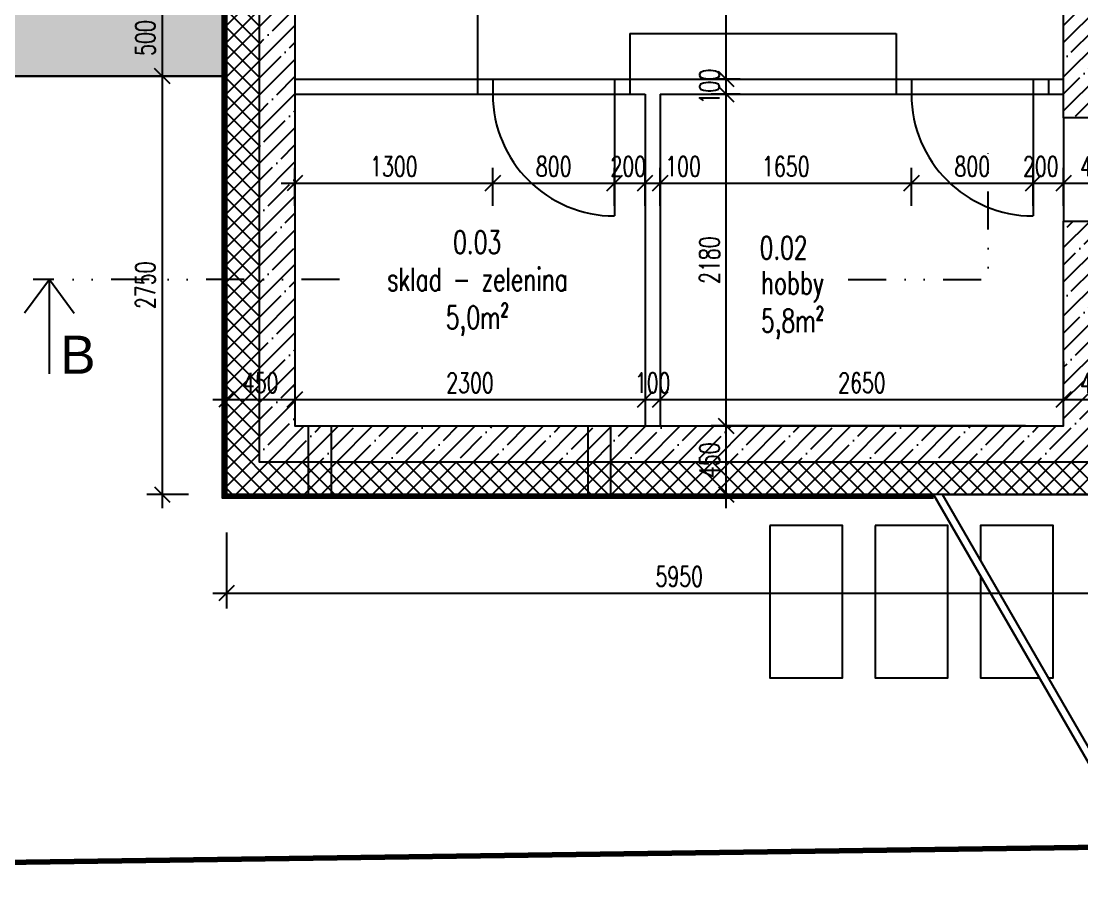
# Model space of a CAD drawing. Header units: millimetres. Extents: x 462666 to 1244237, y 2328025 to 3795663.
# Drawn here: x 1084427 to 1091394, y 2876093 to 2881855 of the extents above; entities that cross this region are included whole.
import ezdxf
from ezdxf.enums import TextEntityAlignment as Align
from ezdxf.lldxf.tags import DXFTag

# ---------------------------------------------------------------- set-up
doc = ezdxf.new("R2010")
doc.units = ezdxf.units.MM
doc.linetypes.add('DIVIDE2', pattern=[0.625, 0.25, -0.125, 0, -0.125, 0, -0.125])
for name, color, linetype in [('DIM_100', 64, 'Continuous'), ('KOTY', 96, 'Continuous'), ('MUR-POH', 64, 'Continuous'), ('MUR_POH', 64, 'Continuous'), ('MUR_REZ', 3, 'Continuous'), ('NAB_ZAR', 14, 'Continuous'), ('PLO_LIN', 6, 'Continuous'), ('POP_100', 8, 'Continuous'), ('TXT_50_MIESTN', 7, 'Continuous')]:
    doc.layers.add(name, color=color, linetype=linetype)
doc.layers.add('P', color=250, linetype='Continuous', lineweight=100)
doc.styles.add('ARIAL', font='arial.ttf', dxfattribs={"height": 250})
doc.styles.add('ROMANS', font='arial.ttf', dxfattribs={"width": 0.85})
doc.styles.add('SIMPLEX', font='SIMPLEX.SHX', dxfattribs={"width": 0.7})
tags = doc.linetypes.add('DASHDOT', pattern=[25.4, 12.7, -6.35, 0, -6.35]).pattern_tags.tags
tags[10:11] = [DXFTag(74, 4), DXFTag(75, 0), DXFTag(340, '0'), DXFTag(46, 1.0), DXFTag(50, 0.0), DXFTag(44, 0.0), DXFTag(45, 0.0)]
tags[8:9] = [DXFTag(74, 4), DXFTag(75, 0), DXFTag(340, '0'), DXFTag(46, 1.0), DXFTag(50, 0.0), DXFTag(44, 0.0), DXFTag(45, 0.0)]
tags[6:7] = [DXFTag(74, 4), DXFTag(75, 0), DXFTag(340, '0'), DXFTag(46, 1.0), DXFTag(50, 0.0), DXFTag(44, 0.0), DXFTag(45, 0.0)]
tags[4:5] = [DXFTag(74, 4), DXFTag(75, 0), DXFTag(340, '0'), DXFTag(46, 1.0), DXFTag(50, 0.0), DXFTag(44, 0.0), DXFTag(45, 0.0)]
tags = doc.linetypes.add('DASHED', pattern=[0.75, 0.5, -0.25]).pattern_tags.tags
tags[6:7] = [DXFTag(74, 4), DXFTag(75, 0), DXFTag(340, '0'), DXFTag(46, 1.0), DXFTag(50, 0.0), DXFTag(44, 0.0), DXFTag(45, 0.0)]
tags[4:5] = [DXFTag(74, 4), DXFTag(75, 0), DXFTag(340, '0'), DXFTag(46, 1.0), DXFTag(50, 0.0), DXFTag(44, 0.0), DXFTag(45, 0.0)]
doc.dimstyles.new('PAJO1-studia', dxfattribs={"dimtxt": 160, "dimasz": 100, "dimexe": 100, "dimexo": 250, "dimgap": 45, "dimtad": 1, "dimdec": 0, "dimrnd": 5, "dimtxsty": 'ROMANS', "dimblk": 'OBLIQUE', "dimcen": 200, "dimdle": 90, "dimadec": 0, "dimazin": 0, "dimtfac": 1, "dimtdec": 0, "dimtmove": 1, "dimatfit": 3, "dimfxl": 1, "dimarcsym": 0})

# ---------------------------------------------------------------- blocks, each defined once
blk = doc.blocks.new('_OBLIQUE')
at = {"color": 0, "linetype": 'ByBlock'}
blk.add_line((-0.5, -0.5), (0.5, 0.5), dxfattribs=at)
blk = doc.blocks.new('*D101')
at = {"layer": 'Defpoints', "color": 0}
for p in [(1089059, 2879194.3), (1091275.2, 2879194.3), (1091725.2, 2878744.3)]:
    blk.add_point(p, dxfattribs=at)
at = {"layer": 'KOTY', "color": 0, "lineweight": -2}
for p, q in [((1089059, 2878654.3), (1089059, 2879284.3)), ((1091025.2, 2879194.3), (1088959, 2879194.3)), ((1091475.2, 2878744.3), (1088959, 2878744.3))]:
    blk.add_line(p, q, dxfattribs=at)
at = {"layer": 'KOTY', "color": 0, "lineweight": -2, "xscale": 100, "yscale": 100, "zscale": 100}
for p, rotation in [((1089059, 2879194.3), 90), ((1089059, 2878744.3), 270)]:
    blk.add_blockref('_OBLIQUE', p, dxfattribs=dict(at, rotation=rotation))
at = {"layer": 'KOTY', "color": 0, "insert": (1088949, 2878969.3), "char_height": 130, "attachment_point": 5, "rotation": 90, "style": 'SIMPLEX'}
blk.add_mtext('450', dxfattribs=at)
blk = doc.blocks.new('*D100')
at = {"layer": 'Defpoints', "color": 0}
for p in [(1089059, 2881374.6), (1089400.2, 2881374.6), (1091275.2, 2879194.3)]:
    blk.add_point(p, dxfattribs=at)
at = {"layer": 'KOTY', "color": 0, "lineweight": -2}
for p, q in [((1089059, 2879104.3), (1089059, 2881464.6)), ((1089150.2, 2881374.6), (1088959, 2881374.6)), ((1091025.2, 2879194.3), (1088959, 2879194.3))]:
    blk.add_line(p, q, dxfattribs=at)
at = {"layer": 'KOTY', "color": 0, "lineweight": -2, "xscale": 100, "yscale": 100, "zscale": 100}
for p, rotation in [((1089059, 2881374.6), 90), ((1089059, 2879194.3), 270)]:
    blk.add_blockref('_OBLIQUE', p, dxfattribs=dict(at, rotation=rotation))
at = {"layer": 'KOTY', "color": 0, "insert": (1088949, 2880284.5), "char_height": 130, "attachment_point": 5, "rotation": 90, "style": 'SIMPLEX'}
blk.add_mtext('2180', dxfattribs=at)
blk = doc.blocks.new('*D99')
at = {"layer": 'Defpoints', "color": 0}
for p in [(1089059, 2881474.6), (1089400.2, 2881474.6), (1089400.2, 2881374.6)]:
    blk.add_point(p, dxfattribs=at)
at = {"layer": 'KOTY', "color": 0, "lineweight": -2}
for p, q in [((1089059, 2881284.6), (1089059, 2881564.6)), ((1089150.2, 2881474.6), (1088959, 2881474.6)), ((1089150.2, 2881374.6), (1088959, 2881374.6))]:
    blk.add_line(p, q, dxfattribs=at)
at = {"layer": 'KOTY', "color": 0, "lineweight": -2, "xscale": 100, "yscale": 100, "zscale": 100}
for p, rotation in [((1089059, 2881474.6), 90), ((1089059, 2881374.6), 270)]:
    blk.add_blockref('_OBLIQUE', p, dxfattribs=dict(at, rotation=rotation))
at = {"layer": 'KOTY', "color": 0, "insert": (1088949, 2881424.6), "char_height": 130, "attachment_point": 5, "rotation": 90, "style": 'SIMPLEX'}
blk.add_mtext('100', dxfattribs=at)
blk = doc.blocks.new('*D98')
at = {"layer": 'Defpoints', "color": 0}
for p in [(1089059, 2883694.2), (1089400.2, 2883694.2), (1089400.2, 2881474.6)]:
    blk.add_point(p, dxfattribs=at)
at = {"layer": 'KOTY', "color": 0, "lineweight": -2}
for p, q in [((1089059, 2881384.6), (1089059, 2883784.2)), ((1089150.2, 2883694.2), (1088959, 2883694.2)), ((1089150.2, 2881474.6), (1088959, 2881474.6))]:
    blk.add_line(p, q, dxfattribs=at)
at = {"layer": 'KOTY', "color": 0, "lineweight": -2, "xscale": 100, "yscale": 100, "zscale": 100}
for p, rotation in [((1089059, 2883694.2), 90), ((1089059, 2881474.6), 270)]:
    blk.add_blockref('_OBLIQUE', p, dxfattribs=dict(at, rotation=rotation))
at = {"layer": 'KOTY', "color": 0, "insert": (1088949, 2882864.4), "char_height": 130, "attachment_point": 5, "rotation": 90, "style": 'SIMPLEX'}
blk.add_mtext('2220', dxfattribs=at)
blk = doc.blocks.new('*D94')
at = {"layer": 'Defpoints', "color": 0}
for p in [(1086225.2, 2879368.2), (1086225.2, 2879194.3), (1085775.2, 2878744.3)]:
    blk.add_point(p, dxfattribs=at)
at = {"layer": 'KOTY', "color": 0, "lineweight": -2}
for p, q in [((1085775.2, 2878994.3), (1085775.2, 2879468.2)), ((1086225.2, 2879444.3), (1086225.2, 2879468.2)), ((1085685.2, 2879368.2), (1086315.2, 2879368.2))]:
    blk.add_line(p, q, dxfattribs=at)
at = {"layer": 'KOTY', "color": 0, "lineweight": -2, "xscale": 100, "yscale": 100, "zscale": 100, "rotation": 180}
blk.add_blockref('_OBLIQUE', (1085775.2, 2879368.2), dxfattribs=at)
at = {"layer": 'KOTY', "color": 0, "lineweight": -2, "xscale": 100, "yscale": 100, "zscale": 100}
blk.add_blockref('_OBLIQUE', (1086225.2, 2879368.2), dxfattribs=at)
at = {"layer": 'KOTY', "color": 0, "insert": (1086000.2, 2879478.2), "char_height": 130, "attachment_point": 5, "style": 'SIMPLEX'}
blk.add_mtext('450', dxfattribs=at)
blk = doc.blocks.new('*D93')
at = {"layer": 'Defpoints', "color": 0}
for p in [(1088525.2, 2879368.2), (1088525.2, 2879368.2), (1086225.2, 2879194.3)]:
    blk.add_point(p, dxfattribs=at)
at = {"layer": 'KOTY', "color": 0, "lineweight": -2}
for p, q in [((1088525.2, 2879618.2), (1088525.2, 2879468.2)), ((1086225.2, 2879444.3), (1086225.2, 2879468.2)), ((1086135.2, 2879368.2), (1088615.2, 2879368.2))]:
    blk.add_line(p, q, dxfattribs=at)
at = {"layer": 'KOTY', "color": 0, "lineweight": -2, "xscale": 100, "yscale": 100, "zscale": 100, "rotation": 180}
blk.add_blockref('_OBLIQUE', (1086225.2, 2879368.2), dxfattribs=at)
at = {"layer": 'KOTY', "color": 0, "lineweight": -2, "xscale": 100, "yscale": 100, "zscale": 100}
blk.add_blockref('_OBLIQUE', (1088525.2, 2879368.2), dxfattribs=at)
at = {"layer": 'KOTY', "color": 0, "insert": (1087375.2, 2879478.2), "char_height": 130, "attachment_point": 5, "style": 'SIMPLEX'}
blk.add_mtext('2300', dxfattribs=at)
blk = doc.blocks.new('*D92')
at = {"layer": 'Defpoints', "color": 0}
for p in [(1088525.2, 2879368.2), (1088625.2, 2879368.2), (1088625.2, 2879368.2)]:
    blk.add_point(p, dxfattribs=at)
at = {"layer": 'KOTY', "color": 0, "lineweight": -2}
for p, q in [((1088525.2, 2879618.2), (1088525.2, 2879468.2)), ((1088625.2, 2879618.2), (1088625.2, 2879468.2)), ((1088435.2, 2879368.2), (1088715.2, 2879368.2))]:
    blk.add_line(p, q, dxfattribs=at)
at = {"layer": 'KOTY', "color": 0, "lineweight": -2, "xscale": 100, "yscale": 100, "zscale": 100, "rotation": 180}
blk.add_blockref('_OBLIQUE', (1088525.2, 2879368.2), dxfattribs=at)
at = {"layer": 'KOTY', "color": 0, "lineweight": -2, "xscale": 100, "yscale": 100, "zscale": 100}
blk.add_blockref('_OBLIQUE', (1088625.2, 2879368.2), dxfattribs=at)
at = {"layer": 'KOTY', "color": 0, "insert": (1088575.2, 2879478.2), "char_height": 130, "attachment_point": 5, "style": 'SIMPLEX'}
blk.add_mtext('100', dxfattribs=at)
blk = doc.blocks.new('*D91')
at = {"layer": 'Defpoints', "color": 0}
for p in [(1088625.2, 2879368.2), (1091275.2, 2879368.2), (1091275.2, 2879368.2)]:
    blk.add_point(p, dxfattribs=at)
at = {"layer": 'KOTY', "color": 0, "lineweight": -2}
for p, q in [((1088625.2, 2879618.2), (1088625.2, 2879468.2)), ((1091275.2, 2879618.2), (1091275.2, 2879468.2)), ((1088535.2, 2879368.2), (1091365.2, 2879368.2))]:
    blk.add_line(p, q, dxfattribs=at)
at = {"layer": 'KOTY', "color": 0, "lineweight": -2, "xscale": 100, "yscale": 100, "zscale": 100, "rotation": 180}
blk.add_blockref('_OBLIQUE', (1088625.2, 2879368.2), dxfattribs=at)
at = {"layer": 'KOTY', "color": 0, "lineweight": -2, "xscale": 100, "yscale": 100, "zscale": 100}
blk.add_blockref('_OBLIQUE', (1091275.2, 2879368.2), dxfattribs=at)
at = {"layer": 'KOTY', "color": 0, "insert": (1089950.2, 2879478.2), "char_height": 130, "attachment_point": 5, "style": 'SIMPLEX'}
blk.add_mtext('2650', dxfattribs=at)
blk = doc.blocks.new('*D90')
at = {"layer": 'Defpoints', "color": 0}
for p in [(1091275.2, 2879368.2), (1091725.2, 2879368.2), (1091725.2, 2879368.2)]:
    blk.add_point(p, dxfattribs=at)
at = {"layer": 'KOTY', "color": 0, "lineweight": -2}
for p, q in [((1091275.2, 2879618.2), (1091275.2, 2879468.2)), ((1091725.2, 2879618.2), (1091725.2, 2879468.2)), ((1091185.2, 2879368.2), (1091815.2, 2879368.2))]:
    blk.add_line(p, q, dxfattribs=at)
at = {"layer": 'KOTY', "color": 0, "lineweight": -2, "xscale": 100, "yscale": 100, "zscale": 100, "rotation": 180}
blk.add_blockref('_OBLIQUE', (1091275.2, 2879368.2), dxfattribs=at)
at = {"layer": 'KOTY', "color": 0, "lineweight": -2, "xscale": 100, "yscale": 100, "zscale": 100}
blk.add_blockref('_OBLIQUE', (1091725.2, 2879368.2), dxfattribs=at)
at = {"layer": 'KOTY', "color": 0, "insert": (1091500.2, 2879478.2), "char_height": 130, "attachment_point": 5, "style": 'SIMPLEX'}
blk.add_mtext('450', dxfattribs=at)
blk = doc.blocks.new('*D75')
at = {"layer": 'Defpoints', "color": 0}
for p in [(1085775.2, 2878744.3), (1091725.2, 2878744.3), (1091725.2, 2878095.1)]:
    blk.add_point(p, dxfattribs=at)
at = {"layer": 'KOTY', "color": 0, "lineweight": -2}
for p, q in [((1085775.2, 2878494.3), (1085775.2, 2877995.1)), ((1091725.2, 2878494.3), (1091725.2, 2877995.1)), ((1085685.2, 2878095.1), (1091815.2, 2878095.1))]:
    blk.add_line(p, q, dxfattribs=at)
at = {"layer": 'KOTY', "color": 0, "lineweight": -2, "xscale": 100, "yscale": 100, "zscale": 100, "rotation": 180}
blk.add_blockref('_OBLIQUE', (1085775.2, 2878095.1), dxfattribs=at)
at = {"layer": 'KOTY', "color": 0, "lineweight": -2, "xscale": 100, "yscale": 100, "zscale": 100}
blk.add_blockref('_OBLIQUE', (1091725.2, 2878095.1), dxfattribs=at)
at = {"layer": 'KOTY', "color": 0, "insert": (1088750.2, 2878205.1), "char_height": 130, "attachment_point": 5, "style": 'SIMPLEX'}
blk.add_mtext('5950', dxfattribs=at)
blk = doc.blocks.new('*D55')
at = {"layer": 'Defpoints', "color": 0}
for p in [(1085775.2, 2881994.3), (1085352.5, 2881494.3), (1085775.2, 2881494.3)]:
    blk.add_point(p, dxfattribs=at)
at = {"layer": 'KOTY', "color": 0, "lineweight": -2}
for p, q in [((1085352.5, 2882084.3), (1085352.5, 2881404.3)), ((1085525.2, 2881994.3), (1085252.5, 2881994.3)), ((1085525.2, 2881494.3), (1085252.5, 2881494.3))]:
    blk.add_line(p, q, dxfattribs=at)
at = {"layer": 'KOTY', "color": 0, "lineweight": -2, "xscale": 100, "yscale": 100, "zscale": 100}
for p, rotation in [((1085352.5, 2881994.3), 90), ((1085352.5, 2881494.3), 270)]:
    blk.add_blockref('_OBLIQUE', p, dxfattribs=dict(at, rotation=rotation))
at = {"layer": 'KOTY', "color": 0, "insert": (1085242.5, 2881744.3), "char_height": 130, "attachment_point": 5, "rotation": 90, "style": 'SIMPLEX'}
blk.add_mtext('500', dxfattribs=at)
blk = doc.blocks.new('*D54')
at = {"layer": 'Defpoints', "color": 0}
for p in [(1085775.2, 2881494.3), (1085352.5, 2878744.3), (1085775.2, 2878744.3)]:
    blk.add_point(p, dxfattribs=at)
at = {"layer": 'KOTY', "color": 0, "lineweight": -2}
for p, q in [((1085352.5, 2881584.3), (1085352.5, 2878654.3)), ((1085525.2, 2881494.3), (1085252.5, 2881494.3)), ((1085525.2, 2878744.3), (1085252.5, 2878744.3))]:
    blk.add_line(p, q, dxfattribs=at)
at = {"layer": 'KOTY', "color": 0, "lineweight": -2, "xscale": 100, "yscale": 100, "zscale": 100}
for p, rotation in [((1085352.5, 2881494.3), 90), ((1085352.5, 2878744.3), 270)]:
    blk.add_blockref('_OBLIQUE', p, dxfattribs=dict(at, rotation=rotation))
at = {"layer": 'KOTY', "color": 0, "insert": (1085242.5, 2880119.3), "char_height": 130, "attachment_point": 5, "rotation": 90, "style": 'SIMPLEX'}
blk.add_mtext('2750', dxfattribs=at)
blk = doc.blocks.new('*D301')
at = {"layer": 'Defpoints', "color": 0}
for p in [(1087525.2, 2880790.5), (1086225.2, 2880390.9), (1087525.2, 2880390.9)]:
    blk.add_point(p, dxfattribs=at)
at = {"layer": 'KOTY', "color": 0, "lineweight": -2}
for p, q in [((1086225.2, 2880640.9), (1086225.2, 2880890.5)), ((1087525.2, 2880640.9), (1087525.2, 2880890.5)), ((1086135.2, 2880790.5), (1087615.2, 2880790.5))]:
    blk.add_line(p, q, dxfattribs=at)
at = {"layer": 'KOTY', "color": 0, "lineweight": -2, "xscale": 100, "yscale": 100, "zscale": 100, "rotation": 180}
blk.add_blockref('_OBLIQUE', (1086225.2, 2880790.5), dxfattribs=at)
at = {"layer": 'KOTY', "color": 0, "lineweight": -2, "xscale": 100, "yscale": 100, "zscale": 100}
blk.add_blockref('_OBLIQUE', (1087525.2, 2880790.5), dxfattribs=at)
at = {"layer": 'KOTY', "color": 0, "insert": (1086875.2, 2880900.5), "char_height": 130, "attachment_point": 5, "style": 'SIMPLEX'}
blk.add_mtext('1300', dxfattribs=at)
blk = doc.blocks.new('*D300')
at = {"layer": 'Defpoints', "color": 0}
for p in [(1088325.2, 2880790.5), (1087525.2, 2880390.9), (1088325.2, 2880390.9)]:
    blk.add_point(p, dxfattribs=at)
at = {"layer": 'KOTY', "color": 0, "lineweight": -2}
for p, q in [((1087525.2, 2880640.9), (1087525.2, 2880890.5)), ((1088325.2, 2880640.9), (1088325.2, 2880890.5)), ((1087435.2, 2880790.5), (1088415.2, 2880790.5))]:
    blk.add_line(p, q, dxfattribs=at)
at = {"layer": 'KOTY', "color": 0, "lineweight": -2, "xscale": 100, "yscale": 100, "zscale": 100, "rotation": 180}
blk.add_blockref('_OBLIQUE', (1087525.2, 2880790.5), dxfattribs=at)
at = {"layer": 'KOTY', "color": 0, "lineweight": -2, "xscale": 100, "yscale": 100, "zscale": 100}
blk.add_blockref('_OBLIQUE', (1088325.2, 2880790.5), dxfattribs=at)
at = {"layer": 'KOTY', "color": 0, "insert": (1087925.2, 2880900.5), "char_height": 130, "attachment_point": 5, "style": 'SIMPLEX'}
blk.add_mtext('800', dxfattribs=at)
blk = doc.blocks.new('*D299')
at = {"layer": 'Defpoints', "color": 0}
for p in [(1088525.2, 2880790.5), (1088325.2, 2880390.9), (1088525.2, 2880390.9)]:
    blk.add_point(p, dxfattribs=at)
at = {"layer": 'KOTY', "color": 0, "lineweight": -2}
for p, q in [((1088325.2, 2880640.9), (1088325.2, 2880890.5)), ((1088525.2, 2880640.9), (1088525.2, 2880890.5)), ((1088235.2, 2880790.5), (1088615.2, 2880790.5))]:
    blk.add_line(p, q, dxfattribs=at)
at = {"layer": 'KOTY', "color": 0, "lineweight": -2, "xscale": 100, "yscale": 100, "zscale": 100, "rotation": 180}
blk.add_blockref('_OBLIQUE', (1088325.2, 2880790.5), dxfattribs=at)
at = {"layer": 'KOTY', "color": 0, "lineweight": -2, "xscale": 100, "yscale": 100, "zscale": 100}
blk.add_blockref('_OBLIQUE', (1088525.2, 2880790.5), dxfattribs=at)
at = {"layer": 'KOTY', "color": 0, "insert": (1088415.2, 2880900.5), "char_height": 130, "attachment_point": 5, "style": 'SIMPLEX'}
blk.add_mtext('200', dxfattribs=at)
blk = doc.blocks.new('*D298')
at = {"layer": 'Defpoints', "color": 0}
for p in [(1090275.2, 2880790.5), (1088625.2, 2880390.9), (1090275.2, 2880390.9)]:
    blk.add_point(p, dxfattribs=at)
at = {"layer": 'KOTY', "color": 0, "lineweight": -2}
for p, q in [((1088625.2, 2880640.9), (1088625.2, 2880890.5)), ((1090275.2, 2880640.9), (1090275.2, 2880890.5)), ((1088535.2, 2880790.5), (1090365.2, 2880790.5))]:
    blk.add_line(p, q, dxfattribs=at)
at = {"layer": 'KOTY', "color": 0, "lineweight": -2, "xscale": 100, "yscale": 100, "zscale": 100, "rotation": 180}
blk.add_blockref('_OBLIQUE', (1088625.2, 2880790.5), dxfattribs=at)
at = {"layer": 'KOTY', "color": 0, "lineweight": -2, "xscale": 100, "yscale": 100, "zscale": 100}
blk.add_blockref('_OBLIQUE', (1090275.2, 2880790.5), dxfattribs=at)
at = {"layer": 'KOTY', "color": 0, "insert": (1089450.2, 2880900.5), "char_height": 130, "attachment_point": 5, "style": 'SIMPLEX'}
blk.add_mtext('1650', dxfattribs=at)
blk = doc.blocks.new('*D297')
at = {"layer": 'Defpoints', "color": 0}
for p in [(1091075.2, 2880790.5), (1090275.2, 2880390.9), (1091075.2, 2880390.9)]:
    blk.add_point(p, dxfattribs=at)
at = {"layer": 'KOTY', "color": 0, "lineweight": -2}
for p, q in [((1090275.2, 2880640.9), (1090275.2, 2880890.5)), ((1091075.2, 2880640.9), (1091075.2, 2880890.5)), ((1090185.2, 2880790.5), (1091165.2, 2880790.5))]:
    blk.add_line(p, q, dxfattribs=at)
at = {"layer": 'KOTY', "color": 0, "lineweight": -2, "xscale": 100, "yscale": 100, "zscale": 100, "rotation": 180}
blk.add_blockref('_OBLIQUE', (1090275.2, 2880790.5), dxfattribs=at)
at = {"layer": 'KOTY', "color": 0, "lineweight": -2, "xscale": 100, "yscale": 100, "zscale": 100}
blk.add_blockref('_OBLIQUE', (1091075.2, 2880790.5), dxfattribs=at)
at = {"layer": 'KOTY', "color": 0, "insert": (1090675.2, 2880900.5), "char_height": 130, "attachment_point": 5, "style": 'SIMPLEX'}
blk.add_mtext('800', dxfattribs=at)
blk = doc.blocks.new('*D296')
at = {"layer": 'Defpoints', "color": 0}
for p in [(1091275.2, 2880790.5), (1091075.2, 2880390.9), (1091275.2, 2880390.9)]:
    blk.add_point(p, dxfattribs=at)
at = {"layer": 'KOTY', "color": 0, "lineweight": -2}
for p, q in [((1091075.2, 2880640.9), (1091075.2, 2880890.5)), ((1091275.2, 2880640.9), (1091275.2, 2880890.5)), ((1090985.2, 2880790.5), (1091365.2, 2880790.5))]:
    blk.add_line(p, q, dxfattribs=at)
at = {"layer": 'KOTY', "color": 0, "lineweight": -2, "xscale": 100, "yscale": 100, "zscale": 100, "rotation": 180}
blk.add_blockref('_OBLIQUE', (1091075.2, 2880790.5), dxfattribs=at)
at = {"layer": 'KOTY', "color": 0, "lineweight": -2, "xscale": 100, "yscale": 100, "zscale": 100}
blk.add_blockref('_OBLIQUE', (1091275.2, 2880790.5), dxfattribs=at)
at = {"layer": 'KOTY', "color": 0, "insert": (1091125.2, 2880900.5), "char_height": 130, "attachment_point": 5, "style": 'SIMPLEX'}
blk.add_mtext('200', dxfattribs=at)
blk = doc.blocks.new('*D295')
at = {"layer": 'Defpoints', "color": 0}
for p in [(1091725.2, 2880920.6), (1091725.2, 2880790.5), (1091275.2, 2880390.9)]:
    blk.add_point(p, dxfattribs=at)
at = {"layer": 'KOTY', "color": 0, "lineweight": -2}
for p, q in [((1091275.2, 2880640.9), (1091275.2, 2880890.5)), ((1091185.2, 2880790.5), (1091815.2, 2880790.5)), ((1091725.2, 2880670.6), (1091725.2, 2880690.5))]:
    blk.add_line(p, q, dxfattribs=at)
at = {"layer": 'KOTY', "color": 0, "lineweight": -2, "xscale": 100, "yscale": 100, "zscale": 100, "rotation": 180}
blk.add_blockref('_OBLIQUE', (1091275.2, 2880790.5), dxfattribs=at)
at = {"layer": 'KOTY', "color": 0, "lineweight": -2, "xscale": 100, "yscale": 100, "zscale": 100}
blk.add_blockref('_OBLIQUE', (1091725.2, 2880790.5), dxfattribs=at)
at = {"layer": 'KOTY', "color": 0, "insert": (1091500.2, 2880900.5), "char_height": 130, "attachment_point": 5, "style": 'SIMPLEX'}
blk.add_mtext('450', dxfattribs=at)
blk = doc.blocks.new('*D294')
at = {"layer": 'Defpoints', "color": 0}
for p in [(1088625.2, 2880790.5), (1088525.2, 2880390.9), (1088625.2, 2880390.9)]:
    blk.add_point(p, dxfattribs=at)
at = {"layer": 'KOTY', "color": 0, "lineweight": -2}
for p, q in [((1088525.2, 2880640.9), (1088525.2, 2880890.5)), ((1088625.2, 2880640.9), (1088625.2, 2880890.5)), ((1088435.2, 2880790.5), (1088715.2, 2880790.5))]:
    blk.add_line(p, q, dxfattribs=at)
at = {"layer": 'KOTY', "color": 0, "lineweight": -2, "xscale": 100, "yscale": 100, "zscale": 100, "rotation": 180}
blk.add_blockref('_OBLIQUE', (1088525.2, 2880790.5), dxfattribs=at)
at = {"layer": 'KOTY', "color": 0, "lineweight": -2, "xscale": 100, "yscale": 100, "zscale": 100}
blk.add_blockref('_OBLIQUE', (1088625.2, 2880790.5), dxfattribs=at)
at = {"layer": 'KOTY', "color": 0, "insert": (1088775.3, 2880900.5), "char_height": 130, "attachment_point": 5, "style": 'SIMPLEX'}
blk.add_mtext('100', dxfattribs=at)

msp = doc.modelspace()

# ---------------------------------------------------------------- hatches: boundary and pattern name
at = {"layer": 'PLO_LIN'}
h = msp.add_hatch(dxfattribs=at)
h.set_pattern_fill('NET', color=252, scale=25, angle=45, style=0)
h.paths.add_polyline_path([(1087725.2, 2886359.6), (1087725.2, 2886574.6), (1085775.2, 2886574.6), (1085775.2, 2880156.9), (1085990.2, 2880156.9), (1085990.2, 2886359.6)])
h.paths.add_polyline_path([(1089720.6, 2886359.6), (1089720.6, 2886574.6), (1089122.9, 2886574.6), (1089122.9, 2886359.6)])
h.paths.add_polyline_path([(1089122.9, 2886359.6), (1089122.9, 2886574.6), (1088972.9, 2886574.6), (1088972.9, 2886359.6)])
h.paths.add_polyline_path([(1088972.9, 2886359.6), (1088972.9, 2886574.6), (1088525.2, 2886574.6), (1088525.2, 2886359.6)])
h.paths.add_polyline_path([(1089046.5, 2886200.1), (1088851.5, 2886200.1), (1088851.5, 2886499.1), (1089046.5, 2886499.1)], flags=9)
h.paths.add_polyline_path([(1091725.2, 2886474.6), (1091725.2, 2886574.6), (1091325.2, 2886574.6), (1091075.2, 2886574.6), (1091075.2, 2886359.6), (1091510.2, 2886359.6), (1091510.2, 2883174.6), (1091625.2, 2883174.6), (1091725.2, 2883174.6), (1091725.2, 2883673.4), (1091725.2, 2885458.2), (1091725.2, 2885473.1)])
h.paths.add_polyline_path([(1091725.2, 2881651.6), (1091725.2, 2881801.6), (1091725.2, 2882074.6), (1091625.2, 2882074.6), (1091510.2, 2882074.6), (1091510.2, 2881218.6), (1091725.2, 2881218.6)])
h.paths.add_polyline_path([(1091725.2, 2879659.5), (1091725.2, 2880541.1), (1091510.2, 2880541.1), (1091510.2, 2878959.3), (1088298.5, 2878959.3), (1088298.5, 2878744.3), (1091725.2, 2878744.3), (1091725.2, 2879454.3)])
h.paths.add_polyline_path([(1088298.5, 2878744.3), (1088298.5, 2878959.3), (1088148.5, 2878959.3), (1088148.5, 2878744.3)])
h.paths.add_polyline_path([(1088148.5, 2878744.3), (1088148.5, 2878959.3), (1086462.3, 2878959.3), (1086462.3, 2878744.3)])
h.paths.add_polyline_path([(1086462.3, 2878744.3), (1086462.3, 2878959.3), (1086312.3, 2878959.3), (1086312.3, 2878744.3)])
h.paths.add_polyline_path([(1086312.3, 2878744.3), (1086312.3, 2878959.3), (1085990.2, 2878959.3), (1085990.2, 2880156.9), (1085775.2, 2880156.9), (1085775.2, 2878744.3), (1086175.2, 2878744.3)])
h.paths.add_polyline_path([(1085850.7, 2885693.4), (1085850.7, 2885888.4), (1086149.7, 2885888.4), (1086149.7, 2885693.4)], flags=24)
h.paths.add_polyline_path([(1085850.7, 2882327.9), (1085850.7, 2882522.9), (1086149.7, 2882522.9), (1086149.7, 2882327.9)], flags=24)
h.paths.add_polyline_path([(1089046.5, 2886200.1), (1088851.5, 2886200.1), (1088851.5, 2886499.1), (1089046.5, 2886499.1)], flags=24)
h.paths.add_polyline_path([(1091350.7, 2885693.4), (1091350.7, 2885888.4), (1091649.7, 2885888.4), (1091649.7, 2885693.4)], flags=24)
h.paths.add_polyline_path([(1091350.7, 2884206.3), (1091350.7, 2884401.3), (1091649.7, 2884401.3), (1091649.7, 2884206.3)], flags=24)
h.paths.add_polyline_path([(1091350.7, 2879380.7), (1091350.7, 2879575.7), (1091649.7, 2879575.7), (1091649.7, 2879380.7)], flags=24)
h.paths.add_polyline_path([(1089046.5, 2878819.8), (1088851.5, 2878819.8), (1088851.5, 2879118.8), (1089046.5, 2879118.8)], flags=24)
h.paths.add_polyline_path([(1085850.7, 2879380.7), (1085850.7, 2879575.7), (1086149.7, 2879575.7), (1086149.7, 2879380.7)], flags=24)
at = {"layer": 'POP_100'}
h = msp.add_hatch(dxfattribs=at)
h.set_pattern_fill('ANSI35', color=8, scale=25, style=0)
h.paths.add_polyline_path([(1087725.2, 2886124.6), (1087725.2, 2886359.6), (1085990.2, 2886359.6), (1085990.2, 2880156.9), (1086225.2, 2880156.9), (1086225.2, 2886124.6)])
h.paths.add_polyline_path([(1085850.7, 2885693.4), (1085850.7, 2885888.4), (1086149.7, 2885888.4), (1086149.7, 2885693.4)], flags=9)
h.paths.add_polyline_path([(1085850.7, 2882327.9), (1085850.7, 2882522.9), (1086149.7, 2882522.9), (1086149.7, 2882327.9)], flags=9)
h.paths.add_polyline_path([(1089720.6, 2886124.6), (1089720.6, 2886359.6), (1088525.2, 2886359.6), (1088525.2, 2886124.6), (1088625.2, 2886124.6)])
h.paths.add_polyline_path([(1089046.5, 2886200.1), (1088851.5, 2886200.1), (1088851.5, 2886499.1), (1089046.5, 2886499.1)], flags=9)
h.paths.add_polyline_path([(1091510.2, 2883174.6), (1091510.2, 2886359.6), (1091075.2, 2886359.6), (1091075.2, 2886124.6), (1091275.2, 2886124.6), (1091275.2, 2883174.6), (1091400.2, 2883174.6)])
h.paths.add_polyline_path([(1091350.7, 2885693.4), (1091350.7, 2885888.4), (1091649.7, 2885888.4), (1091649.7, 2885693.4)], flags=9)
h.paths.add_polyline_path([(1091350.7, 2884206.3), (1091350.7, 2884401.3), (1091649.7, 2884401.3), (1091649.7, 2884206.3)], flags=9)
h.paths.add_polyline_path([(1091510.2, 2881218.6), (1091510.2, 2882074.6), (1091400.2, 2882074.6), (1091275.2, 2882074.6), (1091275.2, 2881218.6)])
h.paths.add_polyline_path([(1091510.2, 2878959.3), (1091510.2, 2880541.1), (1091275.2, 2880541.1), (1091275.2, 2879194.3), (1088298.5, 2879194.3), (1088298.5, 2878959.3)])
h.paths.add_polyline_path([(1091350.7, 2879380.7), (1091350.7, 2879575.7), (1091649.7, 2879575.7), (1091649.7, 2879380.7)], flags=9)
h.paths.add_polyline_path([(1089046.5, 2878819.8), (1088851.5, 2878819.8), (1088851.5, 2879118.8), (1089046.5, 2879118.8)], flags=9)
h.paths.add_polyline_path([(1088298.5, 2878959.3), (1088298.5, 2879194.3), (1088148.5, 2879194.3), (1088148.5, 2878959.3)])
h.paths.add_polyline_path([(1088148.5, 2878959.3), (1088148.5, 2879194.3), (1086462.3, 2879194.3), (1086462.3, 2878959.3)])
h.paths.add_polyline_path([(1086462.3, 2878959.3), (1086462.3, 2879194.3), (1086312.3, 2879194.3), (1086312.3, 2878959.3)])
h.paths.add_polyline_path([(1086312.3, 2878959.3), (1086312.3, 2879194.3), (1086225.2, 2879194.3), (1086225.2, 2880156.9), (1085990.2, 2880156.9), (1085990.2, 2878959.3)])
h.paths.add_polyline_path([(1085850.7, 2879380.7), (1085850.7, 2879575.7), (1086149.7, 2879575.7), (1086149.7, 2879380.7)], flags=9)
h = msp.add_hatch(dxfattribs=at)
h.set_pattern_fill('ANSI35', color=8, scale=25, style=0)
h.paths.add_polyline_path([(1085775.2, 2881494.3), (1085775.2, 2881994.3), (1074082.1, 2881994.3), (1073682.1, 2881994.3), (1067952.7, 2881994.3), (1067952.7, 2885924.6), (1073682.1, 2885924.6), (1074082.1, 2885924.6), (1085775.2, 2885924.6), (1085775.2, 2886424.6), (1067452.7, 2886424.6), (1067452.7, 2881494.3)])
h.paths.add_polyline_path([(1085340, 2881594.8), (1085145, 2881594.8), (1085145, 2881893.8), (1085340, 2881893.8)], flags=24)
h.paths.add_polyline_path([(1085340, 2886025.1), (1085145, 2886025.1), (1085145, 2886324.1), (1085340, 2886324.1)], flags=24)
h.paths.add_polyline_path([(1067553.2, 2885693.4), (1067553.2, 2885888.4), (1067852.2, 2885888.4), (1067852.2, 2885693.4)], flags=24)
h.paths.add_polyline_path([(1073732.6, 2885693.4), (1073732.6, 2885888.4), (1074031.6, 2885888.4), (1074031.6, 2885693.4)], flags=8)
h.paths.add_polyline_path([(1074082.1, 2881994.3), (1074082.1, 2885924.6), (1073682.1, 2885924.6), (1073682.1, 2881994.3)], flags=16)

# ---------------------------------------------------------------- linework, layer by layer
at = {"layer": 'KOTY', "flags": 128}
for points in [[(1087425.2, 2882074.6), (1087425.2, 2881474.6)], [(1088425.2, 2881774.6), (1090175.2, 2881774.6)], [(1088425.2, 2881774.6), (1088425.2, 2881474.6)], [(1090175.2, 2881774.6), (1090175.2, 2881474.6)], [(1091275.2, 2881218.6), (1091275.2, 2880541.1)]]:
    msp.add_lwpolyline(points, dxfattribs=at)
at = {"layer": 'MUR-POH', "color": 252, "flags": 128}
msp.add_lwpolyline([(1091174.4, 2877539.1), (1091206.1, 2877539.1), (1091206.1, 2878539.5), (1090728.1, 2878539.5), (1090728.1, 2878312.2)], dxfattribs=at)
at = {"layer": 'MUR_POH'}
msp.add_lwpolyline([(1087725.2, 2886359.6), (1085990.2, 2886359.6), (1085990.2, 2878959.3), (1091510.2, 2878959.3), (1091510.2, 2880541.1)], dxfattribs=at)
at = {"layer": 'MUR_POH', "color": 8, "linetype": 'DASHED', "ltscale": 250, "flags": 128}
for points in [[(1086312.3, 2879194.3), (1086312.3, 2878744.3)], [(1086462.3, 2879194.3), (1086462.3, 2878744.3)], [(1088148.5, 2879194.3), (1088148.5, 2878744.3)], [(1088298.5, 2879194.3), (1088298.5, 2878744.3)]]:
    msp.add_lwpolyline(points, dxfattribs=at)
at = {"layer": 'MUR_POH', "flags": 128}
msp.add_lwpolyline([(1085775.2, 2878744.3), (1086175.2, 2878744.3)], dxfattribs=at)
at = {"layer": 'MUR_POH', "linetype": 'DASHDOT', "ltscale": 10}
for points in [[(1089344.8, 2878539.5), (1089344.8, 2877539.1), (1089822.9, 2877539.1), (1089822.9, 2878539.5)], [(1090036.4, 2878539.5), (1090036.4, 2877539.1), (1090514.5, 2877539.1), (1090514.5, 2878539.5)]]:
    msp.add_lwpolyline(points, close=True, dxfattribs=at)
msp.add_lwpolyline([(1090728.1, 2878212.2), (1090728.1, 2877539.1), (1091116.7, 2877539.1)], dxfattribs=at)
at = {"layer": 'MUR_REZ'}
msp.add_lwpolyline([(1085775.2, 2881494.3), (1067452.7, 2881494.3), (1067452.7, 2886424.6), (1085775.2, 2886424.6)], dxfattribs=at)
at = {"layer": 'MUR_REZ', "flags": 128}
for points in [[(1087725.2, 2886124.6), (1086225.2, 2886124.6), (1086225.2, 2879194.3), (1091275.2, 2879194.3), (1091275.2, 2880541.1)], [(1091275.2, 2881218.6), (1091275.2, 2882074.6)], [(1086225.2, 2881474.6), (1087425.2, 2881474.6)], [(1087425.2, 2881474.6), (1087425.2, 2881374.6)], [(1088425.2, 2881474.6), (1090175.2, 2881474.6)], [(1088425.2, 2881474.6), (1088425.2, 2881374.6)], [(1090175.2, 2881474.6), (1090175.2, 2881374.6)], [(1091175.2, 2881474.6), (1091175.2, 2881374.6)], [(1091175.2, 2881474.6), (1091275.2, 2881474.6)], [(1086225.2, 2881374.6), (1087425.2, 2881374.6)], [(1088425.2, 2881374.6), (1088525.2, 2881374.6)], [(1088525.2, 2881374.6), (1088525.2, 2879194.3)], [(1088625.2, 2881374.6), (1088625.2, 2879194.3)], [(1088625.2, 2881374.6), (1090175.2, 2881374.6)], [(1091175.2, 2881374.6), (1091275.2, 2881374.6)], [(1091725.2, 2881218.6), (1091275.2, 2881218.6)], [(1090478.6, 2878744.3), (1091725.2, 2878744.3), (1091725.2, 2880541.1)], [(1091275.2, 2880541.1), (1091725.2, 2880541.1)], [(1084612.2, 2879536.3), (1084612.2, 2880156.9), (1084448.5, 2879934.9)], [(1084612.2, 2879536.3), (1084612.2, 2880156.9), (1084775.8, 2879934.9)]]:
    msp.add_lwpolyline(points, dxfattribs=at)
at = {"layer": 'MUR_REZ', "linetype": 'DIVIDE2', "ltscale": 1000, "flags": 128}
for points in [[(1089858.9, 2880156.9), (1090780.1, 2880156.9), (1090780.1, 2881096.1)], [(1086517.9, 2880156.9), (1084504.7, 2880156.9)]]:
    msp.add_lwpolyline(points, dxfattribs=at)
at = {"layer": 'MUR_REZ', "color": 252}
for points in [[(1091757.1, 2876429.8), (1090420.8, 2878744.3)], [(1091814.4, 2876430.6), (1090478.6, 2878744.3)]]:
    msp.add_lwpolyline(points, dxfattribs=at)
at = {"layer": 'NAB_ZAR', "flags": 128}
for points in [[(1087425.2, 2881474.6), (1088425.2, 2881474.6)], [(1087525.2, 2881474.6), (1087525.2, 2881374.6)], [(1088325.2, 2881474.6), (1088325.2, 2881374.6)], [(1090175.2, 2881474.6), (1091175.2, 2881474.6)], [(1090275.2, 2881474.6), (1090275.2, 2881374.6)], [(1091075.2, 2881474.6), (1091075.2, 2881374.6)], [(1087425.2, 2881374.6), (1088425.2, 2881374.6)], [(1088325.2, 2881374.6), (1088325.2, 2880574.6)], [(1090175.2, 2881374.6), (1091175.2, 2881374.6)], [(1091075.2, 2881374.6), (1091075.2, 2880574.6)]]:
    msp.add_lwpolyline(points, dxfattribs=at)
at = {"layer": 'NAB_ZAR'}
for centre in [(1088325.2, 2881374.6), (1091075.2, 2881374.6)]:
    msp.add_arc(centre, 800, 180, 270, dxfattribs=at)
at = {"layer": 'P', "color": 2, "linetype": 'Continuous', "flags": 128}
msp.add_lwpolyline([(1101578.6, 2876566.7), (1068124, 2876100.4), (1049159.8, 2876093.5), (1049035.8, 2888414.9), (1066561.8, 2888574.6), (1101218.6, 2888574.6), (1101578.6, 2876566.7)], dxfattribs=at)
at = {"layer": 'PLO_LIN', "color": 252, "linetype": 'DASHED', "ltscale": 300, "const_width": 25}
msp.add_lwpolyline([(1090420.8, 2878731.8), (1085762.7, 2878731.8), (1085762.7, 2886587.1), (1087418, 2886587.1)], dxfattribs=at)
at = {"layer": 'PLO_LIN', "color": 252, "flags": 128}
for points in [[(1090420.8, 2878719.3), (1085750.2, 2878719.3), (1085750.2, 2886599.6), (1087418, 2886599.6)], [(1090420.8, 2878744.3), (1085775.2, 2878744.3), (1085775.2, 2886574.6), (1087418, 2886574.6)], [(1087418, 2886574.6), (1085775.2, 2886574.6), (1085775.2, 2878744.3), (1090420.8, 2878744.3)]]:
    msp.add_lwpolyline(points, dxfattribs=at)
at = {"layer": 'PLO_LIN', "color": 1}
msp.add_lwpolyline([(1087418, 2886574.6), (1085775.2, 2886574.6), (1085775.2, 2886424.6), (1067452.7, 2886424.6), (1067452.7, 2881494.3), (1085775.2, 2881494.3), (1085775.2, 2878744.3), (1090420.8, 2878744.3), (1091757.1, 2876429.8)], dxfattribs=at)

# ---------------------------------------------------------------- texts
at = {"layer": 'DIM_100', "color": 1, "style": 'SIMPLEX', "width": 0.7}
for s, p in [('0.03', (1087422.4, 2880327.1)), ('0.02', (1089435.8, 2880290.3))]:
    msp.add_text(s, height=150, dxfattribs=at).set_placement(p, align=Align.CENTER)
at = {"layer": 'DIM_100', "color": 1, "insert": (1087423.8, 2880010.2), "char_height": 150, "attachment_point": 5, "style": 'SIMPLEX'}
msp.add_mtext('{sklad - zelenina\\P5,0m²}', dxfattribs=at)
at = {"layer": 'DIM_100', "color": 1, "insert": (1089494, 2879988.3), "char_height": 150, "width": 694.531, "attachment_point": 5, "style": 'SIMPLEX'}
msp.add_mtext('{hobby\\P5,8m²}', dxfattribs=at)
at = {"layer": 'TXT_50_MIESTN', "style": 'ARIAL'}
msp.add_text('B', height=250, dxfattribs=at).set_placement((1084682.9, 2879537.8))

# ---------------------------------------------------------------- dimensions: what is measured, and where the dimension line sits
at = {"layer": 'KOTY'}
for base, p1, p2, picture, middle in [((1089059, 2883694.2), (1089400.2, 2881474.6), (1089400.2, 2883694.2), '*D98', (1089059, 2882864.4)), ((1089059, 2881474.6), (1089400.2, 2881374.6), (1089400.2, 2881474.6), '*D99', (1089059, 2881424.6))]:
    dim = msp.add_linear_dim(base=base, p1=p1, p2=p2, angle=90, dimstyle='PAJO1-studia', override={"dimtxt": 130, "dimtxsty": 'SIMPLEX'}, dxfattribs=at)
    dim.commit()
    dim.dimension.update_dxf_attribs({"geometry": picture, "text_midpoint": middle, "dimtype": 160})
for base, p1, p2, picture, middle in [((1085352.5, 2881494.3), (1085775.2, 2881994.3), (1085775.2, 2881494.3), '*D55', (1085242.5, 2881744.3)), ((1085352.5, 2878744.3), (1085775.2, 2881494.3), (1085775.2, 2878744.3), '*D54', (1085242.5, 2880119.3)), ((1089059, 2881374.6), (1091275.2, 2879194.3), (1089400.2, 2881374.6), '*D100', (1088949, 2880284.5)), ((1089059, 2879194.3), (1091725.2, 2878744.3), (1091275.2, 2879194.3), '*D101', (1088949, 2878969.3))]:
    dim = msp.add_linear_dim(base=base, p1=p1, p2=p2, angle=90, dimstyle='PAJO1-studia', override={"dimtxt": 130, "dimtxsty": 'SIMPLEX'}, dxfattribs=at)
    dim.commit()
    dim.dimension.update_dxf_attribs({"geometry": picture, "text_midpoint": middle})
for base, p1, p2, picture, middle in [((1087525.2, 2880790.5), (1086225.2, 2880390.9), (1087525.2, 2880390.9), '*D301', (1086875.2, 2880900.5)), ((1088325.2, 2880790.5), (1087525.2, 2880390.9), (1088325.2, 2880390.9), '*D300', (1087925.2, 2880900.5)), ((1090275.2, 2880790.5), (1088625.2, 2880390.9), (1090275.2, 2880390.9), '*D298', (1089450.2, 2880900.5)), ((1091075.2, 2880790.5), (1090275.2, 2880390.9), (1091075.2, 2880390.9), '*D297', (1090675.2, 2880900.5)), ((1091725.2, 2880790.5), (1091275.2, 2880390.9), (1091725.2, 2880920.6), '*D295', (1091500.2, 2880900.5)), ((1088525.2, 2879368.2), (1086225.2, 2879194.3), (1088525.2, 2879368.2), '*D93', (1087375.2, 2879478.2)), ((1091275.2, 2879368.2), (1088625.2, 2879368.2), (1091275.2, 2879368.2), '*D91', (1089950.2, 2879478.2)), ((1091725.2, 2879368.2), (1091275.2, 2879368.2), (1091725.2, 2879368.2), '*D90', (1091500.2, 2879478.2)), ((1086225.2, 2879368.2), (1085775.2, 2878744.3), (1086225.2, 2879194.3), '*D94', (1086000.2, 2879478.2)), ((1091725.2, 2878095.1), (1085775.2, 2878744.3), (1091725.2, 2878744.3), '*D75', (1088750.2, 2878205.1))]:
    dim = msp.add_linear_dim(base=base, p1=p1, p2=p2, dimstyle='PAJO1-studia', override={"dimtxt": 130, "dimtxsty": 'SIMPLEX'}, dxfattribs=at)
    dim.commit()
    dim.dimension.update_dxf_attribs({"geometry": picture, "text_midpoint": middle})
for base, p1, p2, picture, middle in [((1088525.2, 2880790.5), (1088325.2, 2880390.9), (1088525.2, 2880390.9), '*D299', (1088415.2, 2880790.5)), ((1088625.2, 2880790.5), (1088525.2, 2880390.9), (1088625.2, 2880390.9), '*D294', (1088775.3, 2880790.5)), ((1091275.2, 2880790.5), (1091075.2, 2880390.9), (1091275.2, 2880390.9), '*D296', (1091125.2, 2880790.5)), ((1088625.2, 2879368.2), (1088525.2, 2879368.2), (1088625.2, 2879368.2), '*D92', (1088575.2, 2879368.2))]:
    dim = msp.add_linear_dim(base=base, p1=p1, p2=p2, dimstyle='PAJO1-studia', override={"dimtxt": 130, "dimtxsty": 'SIMPLEX'}, dxfattribs=at)
    dim.commit()
    dim.dimension.update_dxf_attribs({"geometry": picture, "text_midpoint": middle, "dimtype": 160})

doc.saveas('drawing.dxf')
